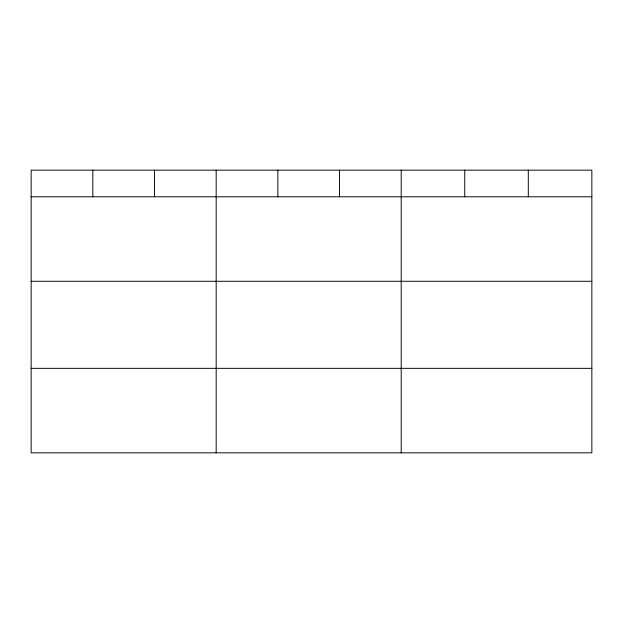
<?xml version="1.0" encoding="UTF-8"?>
<svg xmlns="http://www.w3.org/2000/svg" width="623" height="623" viewBox="0 0 623 623"><rect width="100%" height="100%" fill="white"/><g stroke="black" fill="none" stroke-linecap="round" stroke-linejoin="round"><path stroke-width="0.93" d="M591.85 281.285L591.85 170.165L31.15 170.165L31.15 452.835L591.85 452.835L591.85 281.285L31.15 281.285M31.15 196.79L591.85 196.79M31.15 368.341L591.85 368.341M528.304 170.165L528.304 196.79M464.758 170.165L464.758 196.79M401.212 170.165L401.212 452.835M339.535 170.165L339.535 196.79M277.858 170.165L277.858 196.79M216.181 170.165L216.181 452.835M154.504 170.165L154.504 196.79M92.827 170.165L92.827 196.79"/></g></svg>
